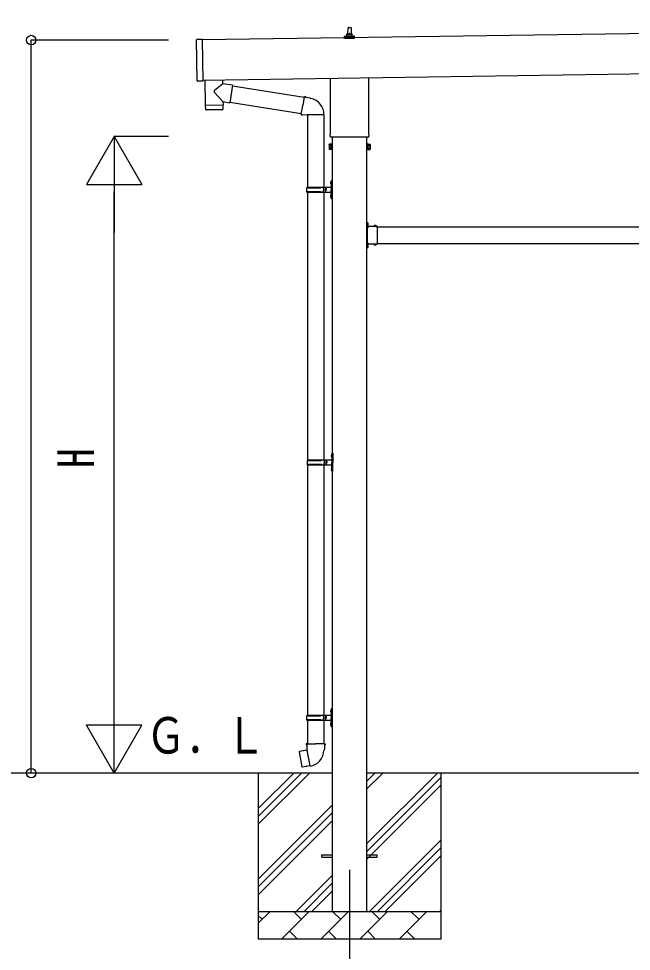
# Model space of a CAD drawing. Units: millimetres, scale not verified. Extents: x -16820 to 16820, y -11880 to 11880.
# Drawn here: x -5787 to -3575, y -3511 to -141 of the extents above; entities that cross this region are included whole.
import ezdxf
from ezdxf.enums import TextEntityAlignment as Align

# ---------------------------------------------------------------- set-up
doc = ezdxf.new("R2010")
doc.units = ezdxf.units.MM
doc.header["$LTSCALE"] = 50
for name, color, linetype in [('0-4_YKK_12', 2, 'Continuous'), ('0-5_YKK_13', 4, 'Continuous'), ('0-6_YKK_A1', 4, 'Continuous'), ('0-7_YKK_D', 6, 'Continuous')]:
    doc.layers.add(name, color=color, linetype=linetype)
doc.styles.add('ＭＳ ゴシック', font='')
doc.styles.get('ＭＳ ゴシック').set_extended_font_data('MS Gothic')

msp = doc.modelspace()

# ---------------------------------------------------------------- linework, layer by layer
at = {"layer": '0-4_YKK_12'}
msp.add_line((-4592.19, -3217), (-4592.19, -3717), dxfattribs=at)
at = {"layer": '0-5_YKK_13'}
for p, q in [((-4602.19, -201.95), (-4602.19, -197.74)), ((-4601.19, -197.74), (-4583.19, -197.74)), ((-4598.19, -197.74), (-4597.46, -174.21)), ((-4596.46, -173.24), (-4587.91, -173.24)), ((-4586.91, -174.21), (-4586.19, -197.74)), ((-4582.19, -201.95), (-4582.19, -197.74)), ((-5142.38, -366.04), (-5144.5, -218.06)), ((-5124.52, -216.77), (-5143.51, -217.04)), ((-4610.44, -213.24), (-4610.44, -205.53)), ((-4573.94, -213.24), (-4610.44, -213.24)), ((-4610.06, -204.74), (-4574.32, -204.74)), ((-4609.67, -204.55), (-4602.95, -202.92)), ((-4602.57, -202.74), (-4581.81, -202.74)), ((-4574.7, -204.55), (-4581.42, -202.92)), ((-4573.94, -213.24), (-4573.94, -205.53)), ((-5050.24, -376.45), (-5050.44, -362.15)), ((-4660.49, -557.23), (-4660.49, -356.58)), ((-4523.89, -354.62), (-4523.89, -557.23)), ((-5050.24, -376.45), (-5080.01, -400.69)), ((-5014.74, -382.18), (-5050.24, -376.45)), ((-5014.74, -382.18), (-5024.91, -445.07)), ((-5015.04, -384.01), (-4756.06, -425.24)), ((-5049.32, -441.12), (-5080.19, -408.02)), ((-4755.74, -423.43), (-4761.27, -454.79)), ((-4755.74, -423.43), (-4754.59, -421.44)), ((-4754.59, -421.44), (-4751.03, -422.07)), ((-4751.03, -422.07), (-4750.62, -424.42)), ((-4736.1, -427.24), (-4734.42, -428.87)), ((-4734.42, -428.87), (-4732.3, -429.32)), ((-5113.12, -455.05), (-5112.71, -468.1)), ((-5052.13, -470.18), (-5109.67, -471)), ((-5108.64, -453.99), (-5108.61, -454.99)), ((-5053.64, -453.2), (-5053.65, -454.2)), ((-5049.32, -441.12), (-5024.91, -445.07)), ((-5049.32, -441.12), (-5049.14, -453.14)), ((-5024.61, -443.24), (-4766.48, -484.34)), ((-4766.8, -486.16), (-4761.27, -454.79)), ((-4766.8, -486.16), (-4766.4, -488.41)), ((-4766.8, -486.16), (-4761.65, -486.97)), ((-4766.4, -488.41), (-4762.84, -489.04)), ((-4762.84, -489.04), (-4761.65, -486.97)), ((-4761.65, -486.97), (-4747.04, -489.29)), ((-4747.04, -489.29), (-4744.84, -488.3)), ((-4684.54, -488.7), (-4745.72, -488.7)), ((-4744.69, -488.7), (-4744.69, -750.01)), ((-4684.69, -488.7), (-4684.69, -750.01)), ((-4662.19, -566), (-4662.19, -560.5)), ((-4524.25, -569.5), (-4660.12, -569.5)), ((-4522.19, -560.5), (-4522.19, -566)), ((-4666.19, -595.5), (-4665.43, -594.19)), ((-4666.19, -595.5), (-4666.19, -612.5)), ((-4659.19, -599.09), (-4665.43, -599.09)), ((-4525.19, -599.09), (-4518.95, -599.09)), ((-4518.19, -595.5), (-4518.95, -594.19)), ((-4518.19, -595.5), (-4518.19, -612.5)), ((-4666.19, -612.5), (-4665.43, -613.81)), ((-4659.19, -608.91), (-4665.43, -608.91)), ((-4659.19, -613.81), (-4665.43, -613.81)), ((-4656.69, -613.2), (-4659.19, -613.2)), ((-4527.69, -613.2), (-4525.19, -613.2)), ((-4525.19, -608.91), (-4518.95, -608.91)), ((-4525.19, -613.81), (-4518.95, -613.81)), ((-4518.19, -612.5), (-4518.95, -613.81)), ((-4660.99, -732.86), (-4658.95, -733.86)), ((-4659.72, -730.86), (-4659.09, -730.86)), ((-4659.72, -730.86), (-4659.72, -739.16)), ((-4659.72, -739.16), (-4659.09, -739.16)), ((-4659.09, -730.86), (-4659.09, -739.16)), ((-4659.09, -730.86), (-4658.69, -731.26)), ((-4659.09, -739.16), (-4658.69, -738.76)), ((-4658.95, -733.86), (-4658.33, -735.01)), ((-4658.69, -727.01), (-4655.69, -725.51)), ((-4658.69, -727.01), (-4658.69, -759.01)), ((-4658.69, -731.26), (-4658.69, -738.76)), ((-4655.69, -725.51), (-4655.69, -759.01)), ((-4655.69, -725.51), (-4654.69, -725.51)), ((-4654.69, -725.51), (-4654.69, -759.01)), ((-4747.69, -752.01), (-4697.36, -752.01)), ((-4747.69, -766.01), (-4697.36, -766.01)), ((-4746.69, -750.01), (-4660.69, -750.01)), ((-4746.69, -750.01), (-4746.69, -752.01)), ((-4746.69, -768.01), (-4746.69, -766.01)), ((-4746.69, -768.01), (-4660.69, -768.01)), ((-4744.69, -768.01), (-4744.69, -1735.5)), ((-4687.69, -750.01), (-4687.69, -754.51)), ((-4687.69, -754.51), (-4685.69, -754.51)), ((-4687.69, -768.01), (-4687.69, -763.51)), ((-4687.69, -763.51), (-4685.69, -763.51)), ((-4685.69, -754.51), (-4685.69, -759.01)), ((-4685.69, -763.51), (-4685.69, -759.01)), ((-4684.69, -768.01), (-4684.69, -1735.5)), ((-4679.69, -750.01), (-4679.69, -759.01)), ((-4679.69, -754.51), (-4676.69, -754.51)), ((-4679.69, -768.01), (-4679.69, -759.01)), ((-4679.69, -763.51), (-4676.69, -763.51)), ((-4676.69, -754.51), (-4676.69, -759.01)), ((-4676.69, -763.51), (-4676.69, -759.01)), ((-4658.69, -791.01), (-4658.69, -759.01)), ((-4655.69, -792.51), (-4655.69, -759.01)), ((-4654.69, -792.51), (-4654.69, -759.01)), ((-4660.99, -780.86), (-4658.95, -781.86)), ((-4659.72, -778.86), (-4659.09, -778.86)), ((-4659.72, -778.86), (-4659.72, -787.16)), ((-4659.72, -787.16), (-4659.09, -787.16)), ((-4659.09, -778.86), (-4659.09, -787.16)), ((-4659.09, -778.86), (-4658.69, -779.26)), ((-4659.09, -787.16), (-4658.69, -786.76)), ((-4658.95, -781.86), (-4658.33, -783.01)), ((-4658.69, -779.26), (-4658.69, -786.76)), ((-4658.69, -791.01), (-4655.69, -792.51)), ((-4655.69, -792.51), (-4654.69, -792.51)), ((-4528.09, -876.5), (-4529.69, -876.5)), ((-4529.69, -881), (-4528.09, -881)), ((-4528.09, -882), (-4529.69, -882)), ((-4523.99, -884), (-4529.69, -884)), ((-4528.09, -886), (-4529.69, -886)), ((-4529.69, -887), (-4528.09, -887)), ((-4528.09, -893.46), (-4528.09, -876.5)), ((-4528.09, -879.97), (-4528.09, -888.04)), ((-4528.09, -882.87), (-4525.43, -881.55)), ((-4528.09, -885.13), (-4525.43, -886.45)), ((-4491.69, -891.9), (-4528.09, -891.9)), ((-4527.69, -893.5), (-4524.69, -893.5)), ((-4527.69, -902.29), (-4527.69, -895.5)), ((-4527.69, -944.29), (-4527.69, -903.71)), ((-4527.23, -879.27), (-4527.39, -879.27)), ((-4527.23, -888.74), (-4527.39, -888.74)), ((-4504.42, -891.04), (-4504.42, -891.2)), ((-4495.65, -891.9), (-4503.72, -891.9)), ((-4500.81, -891.9), (-4502.14, -889.24)), ((-4498.56, -891.9), (-4497.24, -889.24)), ((-4494.95, -891.04), (-4494.95, -891.2)), ((-4491.69, -902.29), (-4491.69, -891.9)), ((-4491.69, -944.29), (-4491.69, -903.71)), ((-4528.09, -962), (-4529.69, -962)), ((-4528.09, -966), (-4529.69, -966)), ((-4528.09, -971.5), (-4529.69, -971.5)), ((-4528.09, -971.5), (-4528.09, -954.54)), ((-4491.69, -956.1), (-4528.09, -956.1)), ((-4528.09, -959.97), (-4528.09, -968.04)), ((-4528.09, -962.87), (-4525.43, -961.55)), ((-4528.09, -965.13), (-4525.43, -966.45)), ((-4527.69, -952.5), (-4527.69, -945.71)), ((-4524.69, -954.5), (-4527.69, -954.5)), ((-4527.23, -959.27), (-4527.39, -959.27)), ((-4527.23, -968.74), (-4527.39, -968.74)), ((-4504.42, -956.96), (-4504.42, -956.8)), ((-4495.65, -956.1), (-4503.72, -956.1)), ((-4500.81, -956.1), (-4502.14, -958.76)), ((-4498.56, -956.1), (-4497.24, -958.76)), ((-4494.95, -956.96), (-4494.95, -956.8)), ((-4491.69, -956.1), (-4491.69, -945.71)), ((-4658.49, -1718.35), (-4656.45, -1719.35)), ((-4657.22, -1716.35), (-4656.59, -1716.35)), ((-4657.22, -1716.35), (-4657.22, -1724.65)), ((-4656.59, -1716.35), (-4656.59, -1724.65)), ((-4656.59, -1716.35), (-4656.19, -1716.75)), ((-4656.19, -1712.5), (-4653.19, -1711)), ((-4656.19, -1712.5), (-4656.19, -1744.5)), ((-4656.19, -1716.75), (-4656.19, -1724.25)), ((-4653.19, -1711), (-4653.19, -1744.5)), ((-4653.19, -1711), (-4652.19, -1711)), ((-4652.19, -1711), (-4652.19, -1744.5)), ((-4745.19, -1737.5), (-4694.86, -1737.5)), ((-4745.19, -1751.5), (-4694.86, -1751.5)), ((-4744.19, -1735.5), (-4658.19, -1735.5)), ((-4744.19, -1735.5), (-4744.19, -1737.5)), ((-4744.19, -1753.5), (-4744.19, -1751.5)), ((-4685.19, -1735.5), (-4685.19, -1740)), ((-4685.19, -1740), (-4683.19, -1740)), ((-4685.19, -1753.5), (-4685.19, -1749)), ((-4685.19, -1749), (-4683.19, -1749)), ((-4683.19, -1740), (-4683.19, -1744.5)), ((-4683.19, -1749), (-4683.19, -1744.5)), ((-4677.19, -1735.5), (-4677.19, -1744.5)), ((-4677.19, -1740), (-4674.19, -1740)), ((-4677.19, -1753.5), (-4677.19, -1744.5)), ((-4677.19, -1749), (-4674.19, -1749)), ((-4674.19, -1740), (-4674.19, -1744.5)), ((-4674.19, -1749), (-4674.19, -1744.5)), ((-4657.22, -1724.65), (-4656.59, -1724.65)), ((-4656.59, -1724.65), (-4656.19, -1724.25)), ((-4656.45, -1719.35), (-4655.83, -1720.5)), ((-4656.19, -1776.5), (-4656.19, -1744.5)), ((-4653.19, -1778), (-4653.19, -1744.5)), ((-4652.19, -1778), (-4652.19, -1744.5)), ((-4744.69, -1753.49), (-4744.69, -2658)), ((-4744.19, -1753.5), (-4658.19, -1753.5)), ((-4684.69, -1753.49), (-4684.69, -2658)), ((-4658.49, -1766.35), (-4656.45, -1767.35)), ((-4657.22, -1764.35), (-4656.59, -1764.35)), ((-4657.22, -1764.35), (-4657.22, -1772.65)), ((-4657.22, -1772.65), (-4656.59, -1772.65)), ((-4656.59, -1764.35), (-4656.59, -1772.65)), ((-4656.59, -1764.35), (-4656.19, -1764.75)), ((-4656.59, -1772.65), (-4656.19, -1772.25)), ((-4656.45, -1767.35), (-4655.83, -1768.5)), ((-4656.19, -1764.75), (-4656.19, -1772.25)), ((-4656.19, -1776.5), (-4653.19, -1778)), ((-4653.19, -1778), (-4652.19, -1778)), ((-4747.69, -2660), (-4697.36, -2660)), ((-4746.69, -2658), (-4660.69, -2658)), ((-4746.69, -2658), (-4746.69, -2660)), ((-4687.69, -2658), (-4687.69, -2662.5)), ((-4679.69, -2658), (-4679.69, -2667)), ((-4660.99, -2640.85), (-4658.95, -2641.85)), ((-4659.72, -2638.85), (-4659.09, -2638.85)), ((-4659.72, -2638.85), (-4659.72, -2647.15)), ((-4659.72, -2647.15), (-4659.09, -2647.15)), ((-4659.09, -2638.85), (-4659.09, -2647.15)), ((-4659.09, -2638.85), (-4658.69, -2639.25)), ((-4659.09, -2647.15), (-4658.69, -2646.75)), ((-4658.95, -2641.85), (-4658.33, -2643)), ((-4658.69, -2635), (-4655.69, -2633.5)), ((-4658.69, -2635), (-4658.69, -2667)), ((-4658.69, -2639.25), (-4658.69, -2646.75)), ((-4655.69, -2633.5), (-4655.69, -2667)), ((-4655.69, -2633.5), (-4654.69, -2633.5)), ((-4654.69, -2633.5), (-4654.69, -2667)), ((-4747.69, -2674), (-4697.36, -2674)), ((-4746.69, -2676), (-4746.69, -2674)), ((-4746.69, -2676), (-4660.69, -2676)), ((-4744.69, -2676), (-4744.69, -2760.93)), ((-4687.69, -2662.5), (-4685.69, -2662.5)), ((-4687.69, -2676), (-4687.69, -2671.5)), ((-4687.69, -2671.5), (-4685.69, -2671.5)), ((-4685.69, -2662.5), (-4685.69, -2667)), ((-4685.69, -2671.5), (-4685.69, -2667)), ((-4684.69, -2676), (-4684.69, -2760.93)), ((-4679.69, -2662.5), (-4676.69, -2662.5)), ((-4679.69, -2676), (-4679.69, -2667)), ((-4679.69, -2671.5), (-4676.69, -2671.5)), ((-4676.69, -2662.5), (-4676.69, -2667)), ((-4676.69, -2671.5), (-4676.69, -2667)), ((-4660.99, -2688.85), (-4658.95, -2689.85)), ((-4659.72, -2686.85), (-4659.09, -2686.85)), ((-4659.72, -2686.85), (-4659.72, -2695.15)), ((-4659.72, -2695.15), (-4659.09, -2695.15)), ((-4659.09, -2686.85), (-4659.09, -2695.15)), ((-4659.09, -2686.85), (-4658.69, -2687.25)), ((-4659.09, -2695.15), (-4658.69, -2694.75)), ((-4658.95, -2689.85), (-4658.33, -2691)), ((-4658.69, -2699), (-4658.69, -2667)), ((-4658.69, -2687.25), (-4658.69, -2694.75)), ((-4655.69, -2700.5), (-4655.69, -2667)), ((-4654.69, -2700.5), (-4654.69, -2667)), ((-4658.69, -2699), (-4655.69, -2700.5)), ((-4655.69, -2700.5), (-4654.69, -2700.5)), ((-4746.54, -2760.93), (-4748.69, -2761.71)), ((-4748.69, -2761.71), (-4748.69, -2765.33)), ((-4746.54, -2760.93), (-4714.69, -2760.93)), ((-4746.54, -2760.93), (-4746.45, -2766.14)), ((-4682.84, -2760.93), (-4714.69, -2760.93)), ((-4682.84, -2760.93), (-4680.69, -2761.71)), ((-4680.69, -2761.71), (-4680.69, -2765.33)), ((-4773.15, -2789.38), (-4773.96, -2790.55)), ((-4773.96, -2790.55), (-4764.34, -2845.11)), ((-4745.28, -2784.13), (-4773.15, -2789.38)), ((-4760.41, -2786.78), (-4760.62, -2787.02)), ((-4748.69, -2765.33), (-4746.45, -2766.14)), ((-4746.45, -2766.14), (-4746.19, -2780.93)), ((-4746.19, -2780.93), (-4744.84, -2782.93)), ((-4734.92, -2841.42), (-4745.06, -2783.95)), ((-4745.04, -2783.13), (-4745.04, -2783.83)), ((-4744.84, -2782.93), (-4744.87, -2782.93)), ((-4684.5, -2782.87), (-4684.58, -2785.03)), ((-4683.19, -2780.93), (-4684.5, -2782.87)), ((-4680.69, -2765.33), (-4682.93, -2766.14)), ((-4750.31, -2844.02), (-4750.59, -2843.86)), ((-4734.62, -2842.19), (-4734.86, -2841.52)), ((-4692.19, -3162.5), (-4654.69, -3162.5)), ((-4692.19, -3171.5), (-4692.19, -3162.5)), ((-4529.69, -3162.5), (-4492.19, -3162.5)), ((-4492.19, -3171.5), (-4492.19, -3162.5)), ((-4692.19, -3171.5), (-4654.69, -3171.5)), ((-4529.69, -3171.5), (-4492.19, -3171.5))]:
    msp.add_line(p, q, dxfattribs=at)
for points in [[(-5124.52, -216.77), (-5122.37, -366.76), (-5141.37, -367.03)], [(-5114.44, -363.06), (-5113.14, -454.05), (-5049.14, -453.14)], [(-4755.74, -423.43), (-4750.62, -424.42), (-4736.1, -427.24)], [(-5049.17, -467.19), (-5049.13, -454.14), (-5113.12, -455.05)], [(-4659.19, -613.81), (-4659.19, -594.19), (-4665.43, -594.19)], [(-4659.19, -613.2), (-4659.19, -594.8), (-4656.69, -594.8)], [(-4525.19, -613.2), (-4525.19, -594.8), (-4527.69, -594.8)], [(-4525.19, -613.81), (-4525.19, -594.19), (-4518.95, -594.19)], [(-4660.99, -737.16), (-4658.95, -736.16), (-4658.33, -735.01)], [(-4660.99, -785.16), (-4658.95, -784.16), (-4658.33, -783.01)], [(-4529.69, -891.5), (-4529.69, -885.5), (-4529.69, -882.5), (-4529.69, -876.5)], [(-4527.69, -895.5), (-4524.69, -895.5), (-4524.69, -891.9)], [(-4529.69, -971.5), (-4529.69, -965.5), (-4529.69, -962.5), (-4529.69, -956.5)], [(-4527.69, -952.5), (-4524.69, -952.5), (-4524.69, -956.1)], [(-4658.49, -1722.65), (-4656.45, -1721.65), (-4655.83, -1720.5)], [(-4658.49, -1770.65), (-4656.45, -1769.65), (-4655.83, -1768.5)], [(-4660.99, -2645.15), (-4658.95, -2644.15), (-4658.33, -2643)], [(-4660.99, -2693.15), (-4658.95, -2692.15), (-4658.33, -2691)], [(-4682.84, -2760.93), (-4682.93, -2766.14), (-4683.19, -2780.93)], [(-4758.16, -2786.56), (-4758.44, -2786.4), (-4760.41, -2786.78)], [(-4735.19, -2841.33), (-4763.18, -2845.93), (-4764.34, -2845.11)], [(-4748.13, -2843.46), (-4748.34, -2843.69), (-4750.31, -2844.02)]]:
    msp.add_lwpolyline(points, dxfattribs=at)
for points in [[(-4656.69, -614.5), (-4656.69, -593.5), (-4654.69, -593.5), (-4654.69, -614.5)], [(-4527.69, -614.5), (-4527.69, -593.5), (-4529.69, -593.5), (-4529.69, -614.5)]]:
    msp.add_lwpolyline(points, close=True, dxfattribs=at)
for centre, radius, start, end in [((-4603.19, -201.95), 1, 283.62699, 0), ((-4598.1, -198.37), 4.13, 90, 171.17633), ((-4601.19, -198.74), 1, 90, 180), ((-4596.46, -174.24), 1, 90, 178.60509), ((-4588.86, -197.74), 4.83, 133.60282, 180), ((-4595.52, -197.74), 4.83, 0, 46.39718), ((-4587.91, -174.24), 1, 1.39491, 90), ((-4586.27, -198.37), 4.13, 8.82367, 90), ((-4583.19, -198.74), 1, 0, 90), ((-4581.19, -201.95), 1, 180, 256.37301), ((-5143.5, -218.04), 1, 90.81845, 180.81845), ((-4609.44, -205.53), 1, 103.62699, 180), ((-4574.94, -205.53), 1, 0, 76.37301), ((-5141.38, -366.03), 1, 180.81845, 270.81845), ((-5076.7, -404.43), 5, 131.47396, 225.79244), ((-4744.84, -488.3), 60.3, 359.62495, 78), ((-5109.71, -468), 3, 181.81845, 270.86677), ((-5052.17, -467.18), 3, 270.81845, 359.81845), ((-4658.19, -560.5), 4, 125.09963, 180), ((-4658.19, -566), 4, 180, 194.47751), ((-4658.19, -566), 4, 194.47751, 241.04498), ((-4526.19, -566), 4, 298.95502, 345.52249), ((-4526.19, -560.5), 4, 0, 54.90037), ((-4526.19, -566), 4, 345.52249, 0), ((-4661.84, -596.64), 4.34, 145.61575, 214.38425), ((-4649.95, -604), 16.24, 162.41205, 197.58795), ((-4534.43, -604), 16.24, 342.41205, 17.58795), ((-4522.53, -596.64), 4.34, 325.61575, 34.38425), ((-4661.84, -611.36), 4.34, 145.61575, 214.38425), ((-4522.53, -611.36), 4.34, 325.61575, 34.38425), ((-4655.39, -735.01), 6, 136.21765, 223.78235), ((-4698.94, -759.01), 49.25, 171.82876, 180.00002), ((-4698.94, -759.01), 49.25, 180.00002, 188.17127), ((-4697.36, -750.01), 2, 270, 359.99998), ((-4697.36, -768.01), 2, 0.00005, 90.00004), ((-4660.69, -748.01), 2, 270, 359.99998), ((-4660.69, -770.01), 2, 0.00005, 90.00004), ((-4655.39, -783.01), 6, 136.21765, 223.78235), ((-4527.69, -891.5), 2, 180, 270), ((-4527.39, -879.97), 0.7, 90, 180), ((-4527.39, -888.04), 0.7, 180, 270), ((-4528.39, -903), 1, 314.427, 45.573), ((-4527.23, -880.13), 0.862, 39.12355, 90), ((-4527.23, -887.87), 0.862, 270, 320.87645), ((-4531.99, -884), 7, 0, 39.12355), ((-4531.99, -884), 7, 320.87645, 0), ((-4503.56, -891.04), 0.862, 129.12355, 180), ((-4503.72, -891.2), 0.7, 180, 270), ((-4499.69, -895.8), 7, 90, 129.12355), ((-4499.69, -895.8), 7, 50.87645, 90), ((-4495.65, -891.2), 0.7, 270, 0), ((-4495.82, -891.04), 0.862, 0, 50.87645), ((-4490.99, -903), 1, 134.427, 225.573), ((-4527.69, -956.5), 2, 90, 180), ((-4527.39, -959.97), 0.7, 90, 180), ((-4527.39, -968.04), 0.7, 180, 270), ((-4528.39, -945), 1, 314.427, 45.573), ((-4527.23, -960.13), 0.862, 39.12355, 90), ((-4527.23, -967.87), 0.862, 270, 320.87645), ((-4531.99, -964), 7, 0, 39.12355), ((-4531.99, -964), 7, 320.87645, 0), ((-4503.72, -956.8), 0.7, 90, 180), ((-4503.56, -956.96), 0.862, 180, 230.87645), ((-4499.69, -952.2), 7, 230.87645, 270), ((-4499.69, -952.2), 7, 270, 309.12355), ((-4495.65, -956.8), 0.7, 0, 90), ((-4495.82, -956.96), 0.862, 309.12355, 0), ((-4490.99, -945), 1, 134.427, 225.573), ((-4652.89, -1720.5), 6, 136.21765, 223.78235), ((-4696.44, -1744.5), 49.25, 171.82876, 180.00002), ((-4696.44, -1744.5), 49.25, 180.00002, 188.17127), ((-4694.86, -1735.5), 2, 270, 359.99998), ((-4694.86, -1753.5), 2, 0.00005, 90.00004), ((-4658.19, -1733.5), 2, 270, 359.99998), ((-4652.89, -1768.5), 6, 136.21765, 223.78235), ((-4658.19, -1755.5), 2, 0.00005, 90.00004), ((-4698.94, -2667), 49.25, 171.82876, 180.00002), ((-4697.36, -2658), 2, 270, 359.99998), ((-4655.39, -2643), 6, 136.21765, 223.78235), ((-4660.69, -2656), 2, 270, 359.99998), ((-4698.94, -2667), 49.25, 180.00002, 188.17127), ((-4697.36, -2676), 2, 0.00005, 90.00004), ((-4655.39, -2691), 6, 136.21765, 223.78235), ((-4660.69, -2678), 2, 0.00005, 90.00004), ((-4745.34, -2783.83), 0.3, 280.66842, 0), ((-4744.84, -2783.13), 0.2, 100, 180), ((-4744.84, -2782.93), 60.3, 279.96938, 358), ((-4735.14, -2841.63), 0.3, 20, 99.33158), ((-4734.43, -2842.12), 0.2, 200, 279.96938)]:
    msp.add_arc(centre, radius, start, end, dxfattribs=at)
at = {"layer": '0-6_YKK_A1'}
for p, q in [((262.54, -141.26), (-5124.5, -218.18)), ((-5122.42, -363.17), (264.61, -286.22)), ((-4654.69, -569.5), (-4654.69, -3367)), ((-4529.69, -3367), (-4529.69, -569.5)), ((-4491.69, -894), (-3292.69, -894)), ((-4524.69, -954), (-4529.19, -954)), ((-4491.69, -954), (-3292.69, -954)), ((-4654.69, -2867), (-6150.48, -2867)), ((-4922.19, -2867), (-4922.19, -3467)), ((-4922.19, -3052.05), (-4737.14, -2867)), ((-4922.19, -3023.77), (-4765.42, -2867)), ((-4922.19, -2995.48), (-4793.71, -2867)), ((-3254.69, -2867), (-4529.69, -2867)), ((-4529.69, -3122.1), (-4274.59, -2867)), ((-4529.69, -2924.11), (-4472.58, -2867)), ((-4529.69, -2895.82), (-4500.86, -2867)), ((-4529.69, -3150.38), (-4262.19, -2882.88)), ((-4262.19, -2867), (-4262.19, -3467)), ((-4529.69, -3178.67), (-4262.19, -2911.17)), ((-4922.19, -3250.04), (-4654.69, -2982.54)), ((-4922.19, -3278.32), (-4654.69, -3010.82)), ((-4922.19, -3306.61), (-4654.69, -3039.11)), ((-4520.03, -3367), (-4262.19, -3109.16)), ((-4491.75, -3367), (-4262.19, -3137.44)), ((-4463.46, -3367), (-4262.19, -3165.73)), ((-4784.59, -3367), (-4654.69, -3237.1)), ((-4756.31, -3367), (-4654.69, -3265.38)), ((-4728.02, -3367), (-4654.69, -3293.67)), ((-4922.19, -3367), (-4262.19, -3367)), ((-4922.19, -3409.89), (-4879.3, -3367)), ((-4837.87, -3467), (-4737.87, -3367)), ((-4766.43, -3395.55), (-4794.98, -3367)), ((-4696.45, -3467), (-4596.45, -3367)), ((-4625.01, -3395.55), (-4653.56, -3367)), ((-4555.03, -3467), (-4455.03, -3367)), ((-4483.58, -3395.55), (-4512.14, -3367)), ((-4413.61, -3467), (-4313.61, -3367)), ((-4342.16, -3395.55), (-4370.72, -3367)), ((-4265.47, -3367), (-4262.19, -3363.72)), ((-4907.85, -3395.55), (-4922.19, -3381.21)), ((-4262.19, -3467), (-4922.19, -3467)), ((-4809.32, -3438.45), (-4780.77, -3467)), ((-4667.9, -3438.45), (-4639.35, -3467)), ((-4526.48, -3438.45), (-4497.92, -3467)), ((-4385.06, -3438.45), (-4356.5, -3467))]:
    msp.add_line(p, q, dxfattribs=at)
msp.add_lwpolyline([(-4524.69, -894), (-4529.19, -894), (-4529.19, -954)], dxfattribs=at)
at = {"layer": '0-7_YKK_D'}
for p, q in [((-5245.92, -218.5), (-5742.99, -218.5)), ((-5741.99, -2867), (-5741.99, -218.5)), ((-5441.99, -567), (-5541.99, -740.21)), ((-5245.92, -567), (-5442.99, -567)), ((-5441.99, -567), (-5341.99, -740.21)), ((-5441.99, -567), (-5441.99, -913.41)), ((-5541.99, -740.21), (-5341.99, -740.21)), ((-5441.99, -2667), (-5441.99, -767)), ((-5441.99, -2867), (-5441.99, -2520.59)), ((-5441.99, -2867), (-5541.99, -2693.79)), ((-5341.99, -2693.79), (-5541.99, -2693.79)), ((-5441.99, -2867), (-5341.99, -2693.79))]:
    msp.add_line(p, q, dxfattribs=at)
for centre in [(-5741.99, -218.5), (-5741.99, -2867)]:
    msp.add_circle(centre, 17, dxfattribs=at)

# ---------------------------------------------------------------- texts
at = {"layer": '0-6_YKK_A1', "style": 'ＭＳ ゴシック', "width": 0.8}
msp.add_text('Ｇ．Ｌ', height=132, dxfattribs=at).set_placement((-5327.6, -2836.19), align=Align.BOTTOM_LEFT)
at = {"layer": '0-7_YKK_D', "style": 'ＭＳ ゴシック', "width": 0.8}
msp.add_text('H', height=132, rotation=90, dxfattribs=at).set_placement((-5475.99, -1765), align=Align.BOTTOM_LEFT)

doc.saveas('drawing.dxf')
